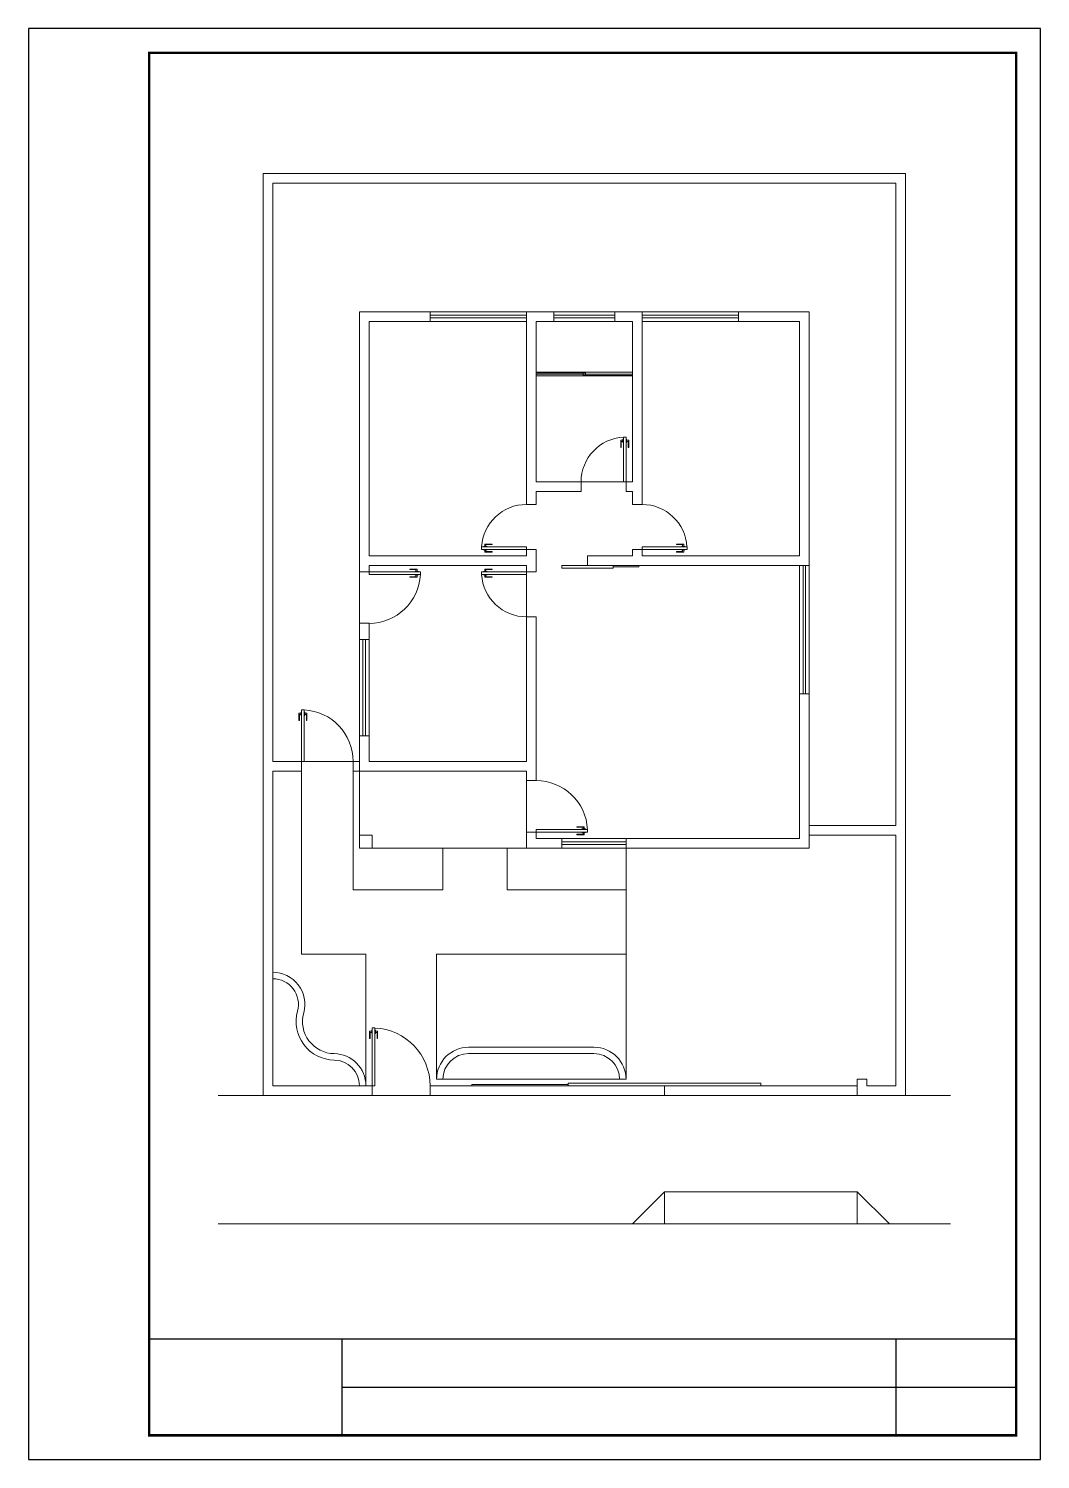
# Paper-space layout 'Planta Baixa' of a CAD drawing. Header units: centimetres, sheet in millimetres. Extents: x -21 to 189, y -275 to 22.
# The model-space entities are those that its viewports show. They can reach past a viewport. Long polylines and large blocks are cut down to what shows.
import ezdxf

# ---------------------------------------------------------------- set-up
doc = ezdxf.new("R2010")
doc.units = ezdxf.units.CM
doc.header["$LTSCALE"] = 0.3
doc.linetypes.add('HIDDEN', pattern=[9.525, 6.35, -3.175])
doc.layers.add('Formato', color=250, linetype='Continuous')
for name, color, linetype, lineweight in [('Janelas', 86, 'Continuous', 5), ('Paredes', 87, 'Continuous', 20), ('Piso', 253, 'Continuous', 5), ('Portas', 152, 'Continuous', 5)]:
    doc.layers.add(name, color=color, linetype=linetype, lineweight=lineweight)

# ---------------------------------------------------------------- blocks, each defined once
blk = doc.blocks.new('porta70')
at = {"layer": 'Portas'}
for p, q in [((0, 0), (0, 70)), ((0, 70), (4, 70)), ((4, 70), (4, 0)), ((-0.75, 65), (-4.25, 65)), ((-4.25, 65), (-4.25, 53.5)), ((-4.25, 53.5), (-3.5, 53.5)), ((-3.5, 53.5), (-3.5, 63)), ((-3.5, 63), (-0.75, 63)), ((0, 66.75), (-0.75, 66.75)), ((-0.75, 66.75), (-0.75, 61.25)), ((-0.75, 61.25), (0, 61.25)), ((4, 66.75), (4.75, 66.75)), ((4.75, 61.25), (4, 61.25)), ((4.75, 66.75), (4.75, 61.25)), ((4.75, 65), (8.25, 65)), ((7.5, 63), (4.75, 63)), ((7.5, 53.5), (7.5, 63)), ((8.25, 53.5), (7.5, 53.5)), ((8.25, 65), (8.25, 53.5)), ((4, 0), (0, 0))]:
    blk.add_line(p, q, dxfattribs=at)
blk.add_arc((0, 0), 70, 0, 86.72951, dxfattribs=at)
blk = doc.blocks.new('portacorrer80')
at = {"layer": 'Portas'}
for p, q in [((0, 0), (-80, 0)), ((-80, 0), (-80, -4)), ((0, -4), (0, 0)), ((40, 0), (0, 0)), ((40, -2), (40, 0)), ((-80, -4), (0, -4)), ((0, -2), (40, -2))]:
    blk.add_line(p, q, dxfattribs=at)
blk = doc.blocks.new('janela100')
at = {"layer": 'Janelas'}
for p, q in [((0, 7.5), (100, 7.5)), ((0, 7.5), (0, -7.5)), ((0, 2), (100, 2)), ((100, 7.5), (100, -7.5)), ((0, -2), (100, -2)), ((0, -7.5), (100, -7.5))]:
    blk.add_line(p, q, dxfattribs=at)
blk = doc.blocks.new('porta80')
at = {"layer": 'Portas'}
for p, q in [((-0.75, 75), (-4.25, 75)), ((-4.25, 75), (-4.25, 63.5)), ((-3.5, 63.5), (-3.5, 73)), ((-3.5, 73), (-0.75, 73)), ((0, 76.75), (-0.75, 76.75)), ((-0.75, 76.75), (-0.75, 71.25)), ((-0.75, 71.25), (0, 71.25)), ((0, 0), (0, 80)), ((0, 80), (4, 80)), ((4, 80), (4, 0)), ((4, 76.75), (4.75, 76.75)), ((4.75, 71.25), (4, 71.25)), ((4.75, 76.75), (4.75, 71.25)), ((4.75, 75), (8.25, 75)), ((7.5, 73), (4.75, 73)), ((7.5, 63.5), (7.5, 73)), ((8.25, 75), (8.25, 63.5)), ((-4.25, 63.5), (-3.5, 63.5)), ((8.25, 63.5), (7.5, 63.5)), ((4, 0), (0, 0))]:
    blk.add_line(p, q, dxfattribs=at)
blk.add_arc((0, 0), 80.1, 0, 87.13759, dxfattribs=at)
blk = doc.blocks.new('porta90')
at = {"layer": 'Portas'}
for p, q in [((0, 0), (0, 90)), ((0, 90), (4, 90)), ((4, 90), (4, 0)), ((-0.75, 85), (-4.25, 85)), ((-4.25, 85), (-4.25, 73.5)), ((-4.25, 73.5), (-3.5, 73.5)), ((-3.5, 73.5), (-3.5, 83)), ((-3.5, 83), (-0.75, 83)), ((0, 86.75), (-0.75, 86.75)), ((-0.75, 86.75), (-0.75, 81.25)), ((-0.75, 81.25), (0, 81.25)), ((4, 86.75), (4.75, 86.75)), ((4.75, 81.25), (4, 81.25)), ((4.75, 86.75), (4.75, 81.25)), ((4.75, 85), (8.25, 85)), ((7.5, 83), (4.75, 83)), ((7.5, 73.5), (7.5, 83)), ((8.25, 73.5), (7.5, 73.5)), ((8.25, 85), (8.25, 73.5)), ((4, 0), (0, 0))]:
    blk.add_line(p, q, dxfattribs=at)
blk.add_arc((0, 0), 90, 0, 87.4552, dxfattribs=at)

msp = doc.modelspace()

# ---------------------------------------------------------------- hatches: boundary and pattern name
at = {"layer": 'Portas'}
h = msp.add_hatch(color=256, dxfattribs=at)
h.dxf.hatch_style = 1
h.paths.add_polyline_path([(35801.8, -4950.3), (35728.8, -4950.3), (35728.8, -4952.3), (35801.8, -4952.3)])
h.paths.add_polyline_path([(35878.8, -4952.3), (35805.8, -4952.3), (35805.8, -4954.3), (35878.8, -4954.3)])

# ---------------------------------------------------------------- linework, layer by layer
at = {"layer": 'Janelas', "linetype": 'HIDDEN'}
for p, q in [((35756.3, -4855.3), (35756.3, -4870.3)), ((35851.3, -4855.3), (35851.3, -4870.3)), ((35756.3, -4860.8), (35851.3, -4860.8)), ((35756.3, -4864.8), (35851.3, -4864.8))]:
    msp.add_line(p, q, dxfattribs=at)
at = {"layer": 'Paredes'}
for p, q in [((35563.8, -4855.3), (35453.8, -4855.3)), ((35453.8, -4855.3), (35453.8, -5260.3)), ((35563.8, -4855.3), (35563.8, -4870.3)), ((35893.8, -4855.3), (35713.8, -4855.3)), ((35713.8, -4855.3), (35713.8, -5155.3)), ((35893.8, -4855.3), (35893.8, -5155.3)), ((36153.8, -4855.3), (36043.8, -4855.3)), ((36043.8, -4855.3), (36043.8, -4870.3)), ((36153.8, -5250.3), (36153.8, -4855.3)), ((35563.8, -4870.3), (35468.8, -4870.3)), ((35468.8, -4870.3), (35468.8, -5235.3)), ((35878.8, -4870.3), (35728.8, -4870.3)), ((35728.8, -4870.3), (35728.8, -5120.3)), ((35878.8, -4870.3), (35878.8, -5120.3)), ((36138.8, -4870.3), (36043.8, -4870.3)), ((36138.8, -5235.3), (36138.8, -4870.3)), ((35728.8, -5120.3), (35798.8, -5120.3)), ((35798.8, -5135.3), (35798.8, -5120.3)), ((35868.8, -5120.3), (35878.8, -5120.3)), ((35868.8, -5120.3), (35868.8, -5135.3)), ((35728.8, -5135.3), (35728.8, -5155.3)), ((35728.8, -5135.3), (35798.8, -5135.3)), ((35868.8, -5135.3), (35878.8, -5135.3)), ((35878.8, -5135.3), (35878.8, -5155.3)), ((35728.8, -5155.3), (35713.8, -5155.3)), ((35878.8, -5155.3), (35893.8, -5155.3)), ((35713.8, -5225.3), (35713.8, -5235.3)), ((35713.8, -5225.3), (35728.8, -5225.3)), ((35728.8, -5225.3), (35728.8, -5260.3)), ((35878.8, -5225.3), (35878.8, -5235.3)), ((35878.8, -5225.3), (35893.8, -5225.3)), ((35893.8, -5225.3), (35893.8, -5235.3)), ((35713.8, -5235.3), (35468.8, -5235.3)), ((35713.8, -5250.3), (35468.8, -5250.3)), ((35468.8, -5250.3), (35468.8, -5260.3)), ((35713.8, -5250.3), (35713.8, -5260.3)), ((35878.8, -5235.3), (35808.8, -5235.3)), ((35808.8, -5235.3), (35808.8, -5250.3)), ((36153.8, -5250.3), (35808.8, -5250.3)), ((36138.8, -5235.3), (35893.8, -5235.3)), ((35468.8, -5260.3), (35453.8, -5260.3)), ((35713.8, -5260.3), (35728.8, -5260.3)), ((35453.8, -5340.3), (35453.8, -5365.3)), ((35468.8, -5340.3), (35453.8, -5340.3)), ((35468.8, -5340.3), (35468.8, -5365.3)), ((35713.8, -5330.3), (35713.8, -5555.3)), ((35728.8, -5330.3), (35713.8, -5330.3)), ((35728.8, -5330.3), (35728.8, -5585.3)), ((35453.8, -5365.3), (35468.8, -5365.3)), ((36138.8, -5675.3), (36138.8, -5450.3)), ((36138.8, -5450.3), (36153.8, -5450.3)), ((36153.8, -5690.3), (36153.8, -5450.3)), ((35453.8, -5515.3), (35453.8, -5570.3)), ((35468.8, -5515.3), (35453.8, -5515.3)), ((35468.8, -5515.3), (35468.8, -5555.3)), ((35363.8, -5555.3), (35318.8, -5555.3)), ((35363.8, -5555.3), (35363.8, -5570.3)), ((35453.8, -5555.3), (35443.8, -5555.3)), ((35443.8, -5555.3), (35443.8, -5570.3)), ((35713.8, -5555.3), (35468.8, -5555.3)), ((35363.8, -5570.3), (35318.8, -5570.3)), ((35713.8, -5570.3), (35443.8, -5570.3)), ((35713.8, -5570.3), (35713.8, -5585.3)), ((35728.8, -5585.3), (35713.8, -5585.3)), ((36153.8, -5655.3), (36288.8, -5655.3)), ((35713.8, -5665.3), (35713.8, -5690.3)), ((35728.8, -5665.3), (35713.8, -5665.3)), ((35728.8, -5665.3), (35728.8, -5675.3)), ((35728.8, -5675.3), (35768.8, -5675.3)), ((35768.8, -5675.3), (35768.8, -5690.3)), ((35868.8, -5675.3), (36138.8, -5675.3)), ((35868.8, -5690.3), (35868.8, -5675.3)), ((36153.8, -5670.3), (36288.8, -5670.3)), ((35713.8, -5690.3), (35768.8, -5690.3)), ((35868.8, -5690.3), (36153.8, -5690.3)), ((36243.8, -6050.3), (36228.8, -6050.3)), ((36228.8, -6050.3), (36228.8, -6075.3)), ((36243.8, -6060.3), (36243.8, -6050.3)), ((35473.8, -6075.3), (35233.8, -6075.3)), ((35473.8, -6060.3), (35473.8, -6075.3)), ((35563.8, -6075.3), (35563.8, -6060.3)), ((35928.8, -6060.3), (35928.8, -6075.3)), ((36373.8, -6075.3), (36228.8, -6075.3)), ((36373.8, -6275.3), (35233.8, -6275.3))]:
    msp.add_line(p, q, dxfattribs=at)
for points in [[(35303.8, -6075.3), (35303.8, -4640.3), (36303.8, -4640.3), (36303.8, -6075.3)], [(35318.8, -5555.3), (35318.8, -4655.3), (36288.8, -4655.3), (36288.8, -5655.3)], [(35473.8, -6060.3), (35318.8, -6060.3), (35318.8, -5570.3)], [(36288.8, -5670.3), (36288.8, -6060.3), (36243.8, -6060.3)], [(35928.8, -6060.3), (35563.8, -6060.3)], [(35928.8, -6075.3), (35563.8, -6075.3)]]:
    msp.add_lwpolyline(points, dxfattribs=at)
msp.add_lwpolyline([(35453.8, -5690.3), (35473.8, -5690.3), (35473.8, -5670.3), (35453.8, -5670.3)], close=True, dxfattribs=at)
at = {"layer": 'Piso'}
for p, q in [((35798.8, -5120.3), (35868.8, -5120.3)), ((35453.8, -5260.3), (35453.8, -5340.3)), ((35713.8, -5260.3), (35713.8, -5330.3)), ((35363.8, -5555.3), (35443.8, -5555.3)), ((35363.8, -5570.3), (35363.8, -5855.3)), ((35443.8, -5570.3), (35443.8, -5755.3)), ((35453.8, -5570.3), (35453.8, -5670.3)), ((35713.8, -5585.3), (35713.8, -5665.3)), ((35473.8, -5690.3), (35713.8, -5690.3)), ((35583.8, -5690.3), (35583.8, -5755.3)), ((35683.8, -5690.3), (35683.8, -5755.3)), ((35868.8, -5690.3), (35868.8, -6050.3)), ((35443.8, -5755.3), (35583.8, -5755.3)), ((35683.8, -5755.3), (35868.8, -5755.3)), ((35363.8, -5855.3), (35463.8, -5855.3)), ((35463.8, -6060.3), (35463.8, -5855.3)), ((35573.8, -6050.3), (35573.8, -5855.3)), ((35573.8, -5855.3), (35868.8, -5855.3)), ((35623.8, -6000.3), (35818.8, -6000.3)), ((35623.8, -6010.3), (35818.8, -6010.3)), ((35868.8, -6050.3), (35573.8, -6050.3)), ((35473.8, -6075.3), (35563.8, -6075.3)), ((35928.8, -6060.3), (36228.8, -6060.3)), ((35928.8, -6075.3), (36228.8, -6075.3)), ((35878.8, -6275.3), (35928.8, -6225.3)), ((35928.8, -6275.3), (35928.8, -6225.3)), ((35928.8, -6225.3), (36228.8, -6225.3)), ((36228.8, -6225.3), (36228.8, -6275.3)), ((36278.8, -6275.3), (36228.8, -6225.3))]:
    msp.add_line(p, q, dxfattribs=at)
for centre, radius, start, end in [((35318.8, -5933.6), 50, 344.5242, 90), ((35318.8, -5933.6), 40, 344.5242, 90), ((35415.2, -5960.3), 60, 164.5242, 269.2125), ((35415.2, -5960.3), 50, 164.5242, 269.2125), ((35413.8, -6060.3), 50, 0, 89.2125), ((35623.8, -6050.3), 50, 90, 180), ((35623.8, -6050.3), 40, 90, 180), ((35818.8, -6050.3), 50, 0, 90), ((35818.8, -6050.3), 40, 0, 90), ((35413.8, -6060.3), 40, 0, 89.2125)]:
    msp.add_arc(centre, radius, start, end, dxfattribs=at)
at = {"layer": 'Portas'}
for p, q in [((35728.8, -4949.3), (35878.8, -4949.3)), ((35728.8, -4950.3), (35805.8, -4950.3)), ((35728.8, -4952.3), (35878.8, -4952.3)), ((35728.8, -4955.3), (35878.8, -4955.3)), ((35801.8, -4950.3), (35801.8, -4954.3)), ((35801.8, -4954.3), (35878.8, -4954.3)), ((35805.8, -4950.3), (35805.8, -4954.3)), ((35778.8, -6058.3), (35628.8, -6058.3)), ((35628.8, -6058.3), (35628.8, -6060.3)), ((36078.8, -6056.3), (35778.8, -6056.3)), ((35778.8, -6056.3), (35778.8, -6060.3)), ((36078.8, -6060.3), (36078.8, -6056.3)), ((35628.8, -6060.3), (35778.8, -6060.3)), ((35928.8, -6060.3), (36078.8, -6060.3))]:
    msp.add_line(p, q, dxfattribs=at)

# ---------------------------------------------------------------- block references
at = {"layer": 'Janelas', "xscale": 1.5}
for p in [(35563.8, -4862.8), (35893.8, -4862.8)]:
    msp.add_blockref('janela100', p, dxfattribs=at)
at = {"layer": 'Janelas'}
for p, xscale, rotation in [((36146.3, -5450.3), 2, 90), ((35461.3, -5365.3), 1.5, 270)]:
    msp.add_blockref('janela100', p, dxfattribs=dict(at, xscale=xscale, rotation=rotation))
msp.add_blockref('janela100', (35768.8, -5682.8), dxfattribs=at)
at = {"layer": 'Portas', "xscale": -1}
msp.add_blockref('porta70', (35868.8, -5120.3), dxfattribs=at)
at = {"layer": 'Portas'}
for name, p, rotation in [('porta70', (35713.8, -5225.3), 90.00000000000001), ('porta80', (35468.8, -5260.3), 270)]:
    msp.add_blockref(name, p, dxfattribs=dict(at, rotation=rotation))
at = {"layer": 'Portas', "xscale": -1}
for name, p, rotation in [('porta70', (35893.8, -5225.3), 270), ('porta70', (35713.8, -5260.3), 90), ('porta80', (35728.8, -5665.3), 270)]:
    msp.add_blockref(name, p, dxfattribs=dict(at, rotation=rotation))
at = {"layer": 'Portas'}
for name, p in [('portacorrer80', (35848.8, -5250.3)), ('porta80', (35363.8, -5555.3)), ('porta90', (35473.8, -6060.3))]:
    msp.add_blockref(name, p, dxfattribs=at)

psp = doc.layouts.new('Planta Baixa')

# ---------------------------------------------------------------- linework, layer by layer
at = {"layer": 'Formato'}
for p, q in [((188.87, 21.91), (-21.13, 21.91)), ((-21.13, 21.91), (-21.13, -275.09)), ((188.87, -275.09), (188.87, 21.91)), ((3.87, -250.09), (183.87, -250.09)), ((43.87, -250.09), (43.87, -270.09)), ((158.87, -250.09), (158.87, -270.09)), ((183.87, -270.09), (183.87, -250.09)), ((43.87, -260.09), (183.87, -260.09)), ((3.87, -270.09), (183.87, -270.09)), ((-21.13, -275.09), (188.87, -275.09))]:
    psp.add_line(p, q, dxfattribs=at)
at = {"layer": 'Formato', "const_width": 0.5}
psp.add_lwpolyline([(183.87, -270.09), (183.87, 16.91), (3.87, 16.91), (3.87, -270.09)], close=True, dxfattribs=at)

# ---------------------------------------------------------------- viewports
at = {"layer": '0', "view_target_point": (13488.35, -359.76)}
psp.add_viewport(center=(93.87, -116.59), size=(180, 267), view_center_point=(22312.93, -5093.51), view_height=2002.5, dxfattribs=at)

doc.saveas('drawing.dxf')
